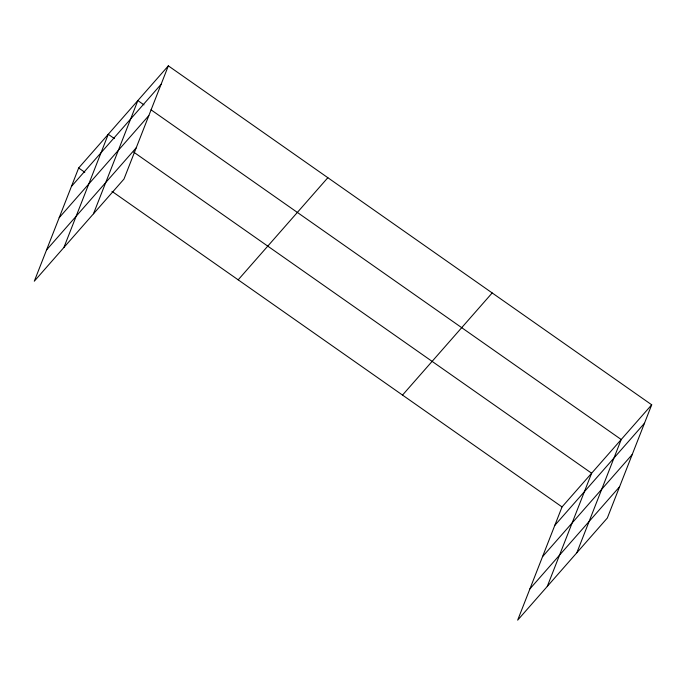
<?xml version="1.0" encoding="UTF-8"?>
<svg xmlns="http://www.w3.org/2000/svg" width="686" height="686" viewBox="0 0 686 686"><rect width="100%" height="100%" fill="white"/><g stroke="black" fill="none" stroke-linecap="round" stroke-linejoin="round"><path stroke-width="1.03" d="M168.336 65.847L78.667 167.984L34.3 281.2L123.969 179.072L168.336 65.847L651.7 404.8L607.333 518.016L517.664 620.153L562.031 506.928L651.7 404.8M63.892 247.5L108.259 134.285L114.391 138.581M93.476 213.792L137.852 100.576L143.983 104.881M547.257 586.444L591.624 473.229L133.676 152.103M576.84 552.745L621.216 439.52L150.997 109.794M71.438 186.438L161.107 84.301M59.185 217.711L148.845 115.574M46.554 249.936L136.222 147.799M238.179 279.837L327.848 177.7M402.528 395.076L492.188 292.948M554.803 525.382L644.471 423.253M542.549 556.655L632.209 454.518M529.918 588.88L619.587 486.743M78.667 167.984L84.807 172.289M111.972 191.343L562.031 506.928"/></g></svg>
